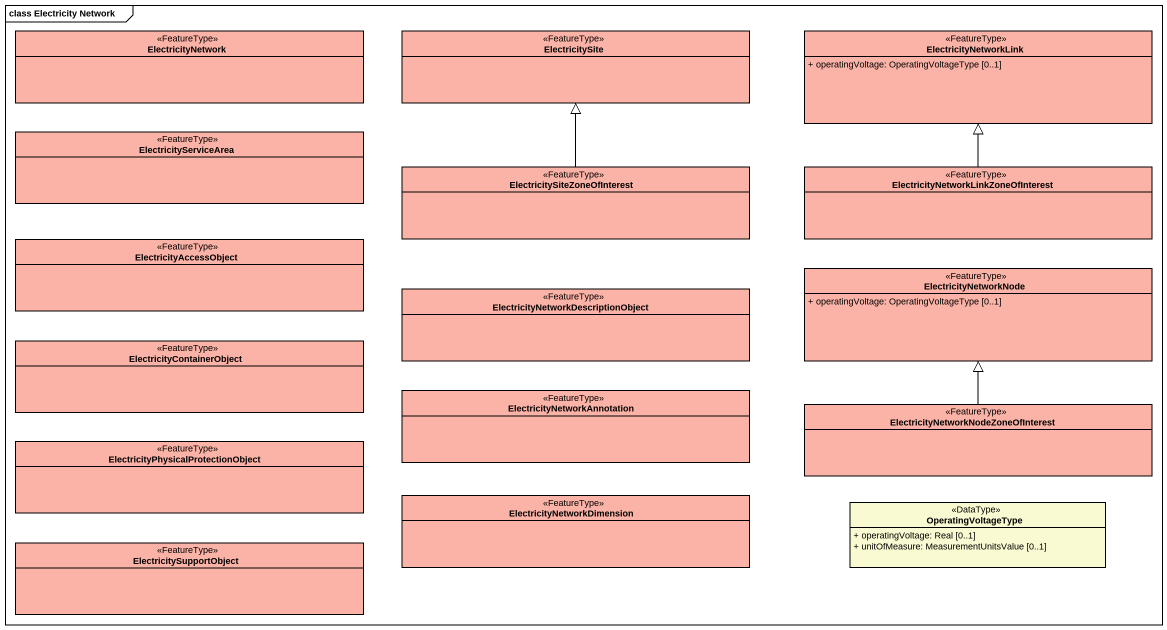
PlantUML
@startuml
mainframe class Electricity Network
hide circle
hide empty members
skinparam classAttributeIconSize 0
class ElectricityNetwork <<FeatureType>> #FCB3A7
class ElectricitySite <<FeatureType>> #FCB3A7
class ElectricityNetworkLink <<FeatureType>> #FCB3A7 {
  + operatingVoltage: OperatingVoltageType [0..1]
}
class ElectricityServiceArea <<FeatureType>> #FCB3A7
class "ElectricitySiteZoneOfInterest" as ElectricitySiteZoneOfInteres <<FeatureType>> #FCB3A7
class "ElectricityNetworkLinkZoneOfInterest" as ElectricityNetworkLinkZoneOf <<FeatureType>> #FCB3A7
class ElectricityAccessObject <<FeatureType>> #FCB3A7
class "ElectricityNetworkDescriptionObject" as ElectricityNetworkDescriptio <<FeatureType>> #FCB3A7
class ElectricityNetworkNode <<FeatureType>> #FCB3A7 {
  + operatingVoltage: OperatingVoltageType [0..1]
}
class ElectricityContainerObject <<FeatureType>> #FCB3A7
class ElectricityNetworkAnnotation <<FeatureType>> #FCB3A7
class "ElectricityNetworkNodeZoneOfInterest" as ElectricityNetworkNodeZoneOf <<FeatureType>> #FCB3A7
class "ElectricityPhysicalProtectionObject" as ElectricityPhysicalProtectio <<FeatureType>> #FCB3A7
class ElectricityNetworkDimension <<FeatureType>> #FCB3A7
class OperatingVoltageType <<DataType>> #FAFAD2 {
  + operatingVoltage: Real [0..1]
  + unitOfMeasure: MeasurementUnitsValue [0..1]
}
class ElectricitySupportObject <<FeatureType>> #FCB3A7
ElectricitySiteZoneOfInteres -up-|> ElectricitySite
ElectricityNetworkLinkZoneOf -up-|> ElectricityNetworkLink
ElectricityNetworkNodeZoneOf -up-|> ElectricityNetworkNode
@enduml
